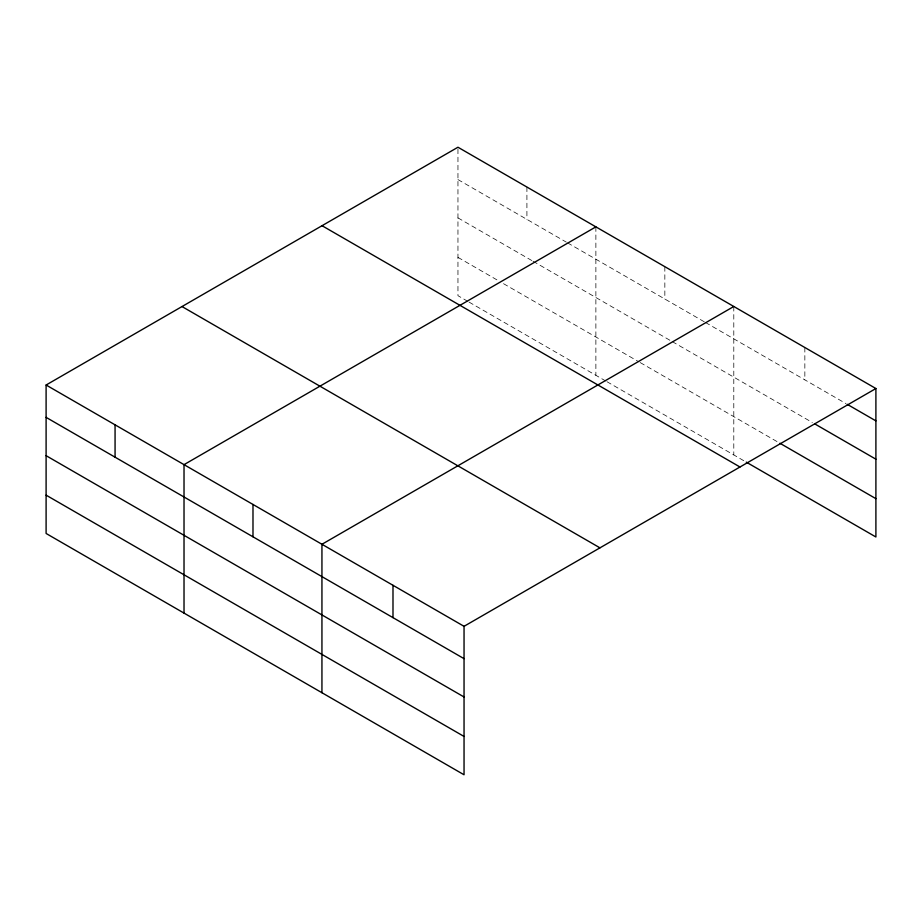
<?xml version="1.0" encoding="UTF-8"?>
<svg xmlns="http://www.w3.org/2000/svg" width="922" height="922" viewBox="0 0 922 922"><rect width="100%" height="100%" fill="white"/><g stroke="black" fill="none" stroke-linecap="round" stroke-linejoin="round"><path stroke-width="0.69" stroke-dasharray="4.61 3.46" d="M457.957 179.583L566.327 242.14M567.549 242.855L704.247 321.778M705.48 322.481L845.981 403.606M457.957 217.892L531.844 260.557M533.077 261.26L670.997 340.886M672.23 341.601L812.328 422.483M457.957 257.365L497.361 280.115M503.516 283.676L638.981 361.885M640.214 362.588L778.675 442.537M467.811 301.367L457.957 295.685L457.957 147.232M469.033 302.082L605.731 380.993M606.964 381.708L745.022 461.415M804.848 347.513L804.848 379.852M733.797 306.496L733.797 454.938M664.843 266.677L664.843 299.028M595.877 226.87L595.877 375.312M526.911 187.051L526.911 219.39"/><path stroke-width="1.38" d="M464.043 696.974L464.043 626.315L46.1 385.016L46.1 533.469L464.043 774.768L464.043 696.974L46.1 455.675M46.1 385.016L457.957 147.232L875.9 388.531L875.9 536.984L746.267 462.141M595.877 226.87L184.02 464.653L184.02 613.095M733.797 306.496L321.939 544.28L321.939 692.722M464.043 626.315L875.9 388.531M847.226 404.32L875.9 420.881M814.818 423.924L875.9 459.191M779.92 443.252L875.9 498.664M322.043 225.706L739.986 467.005M182.014 306.553L599.957 547.852M46.1 417.366L464.043 658.665M46.1 495.149L464.043 736.448M392.991 585.297L392.991 617.636M252.985 504.461L252.985 536.8M115.066 424.835L115.066 457.174"/></g></svg>
